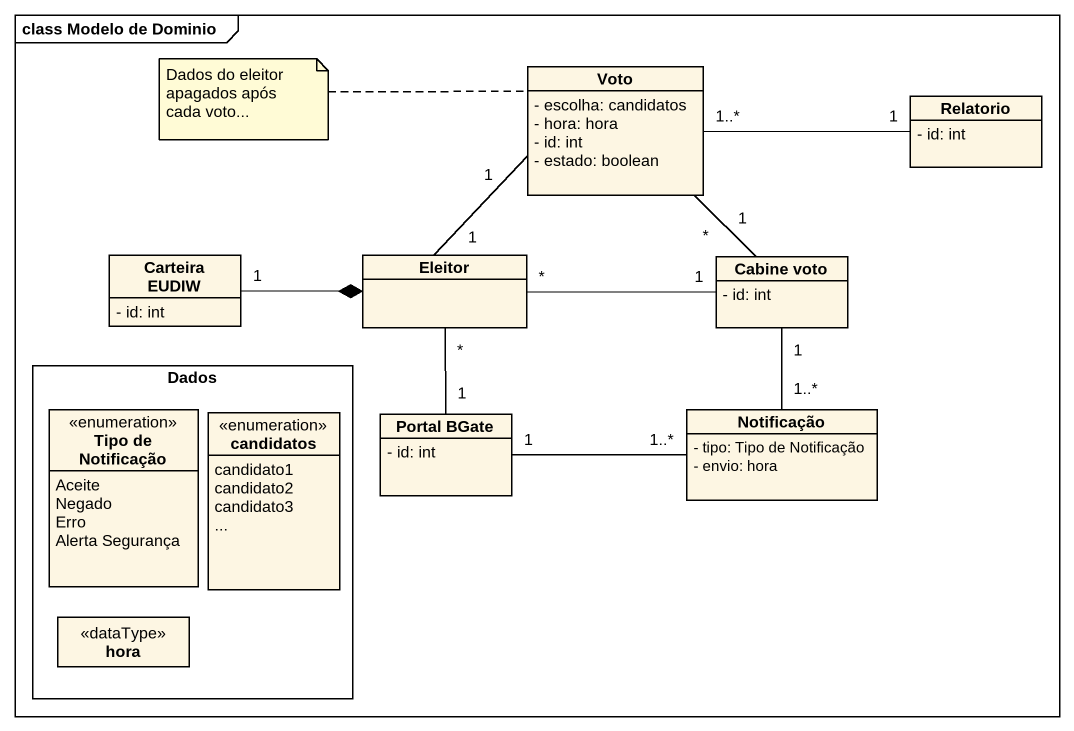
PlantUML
@startuml
mainframe class Modelo de Dominio
hide circle
hide empty members
skinparam classAttributeIconSize 0
class Voto {
  - escolha: candidatos
  - hora: hora
  - id: int
  - estado: boolean
}
class Relatorio {
  - id: int
}
class "Carteira EUDIW" as Carteira_EUDIW {
  - id: int
}
class Eleitor
class "Cabine voto" as Cabine_voto {
  - id: int
}
rectangle Dados {
  enum "Tipo de Notificação" as Tipo_de_Notificação {
    Aceite
    Negado
    Erro
    Alerta Segurança
  }
  enum candidatos {
    candidato1
    candidato2
    candidato3
    ~...
  }
  class hora <<dataType>>
}
class "Portal BGate" as Portal_BGate {
  - id: int
}
class Notificação {
  - tipo: Tipo de Notificação
  - envio: hora
}
Voto "1..*" -right- "1" Relatorio
Voto "*" -- "1" Cabine_voto
Carteira_EUDIW "1" -right-* Eleitor
Eleitor "1" -up- "1" Voto
Eleitor "*" -right- "1" Cabine_voto
Eleitor "*" -- "1" Portal_BGate
Portal_BGate "1" -right- "1..*" Notificação
Notificação "1..*" -up- "1" Cabine_voto
note left of Voto : Dados do eleitor apagados após cada voto...
@enduml
